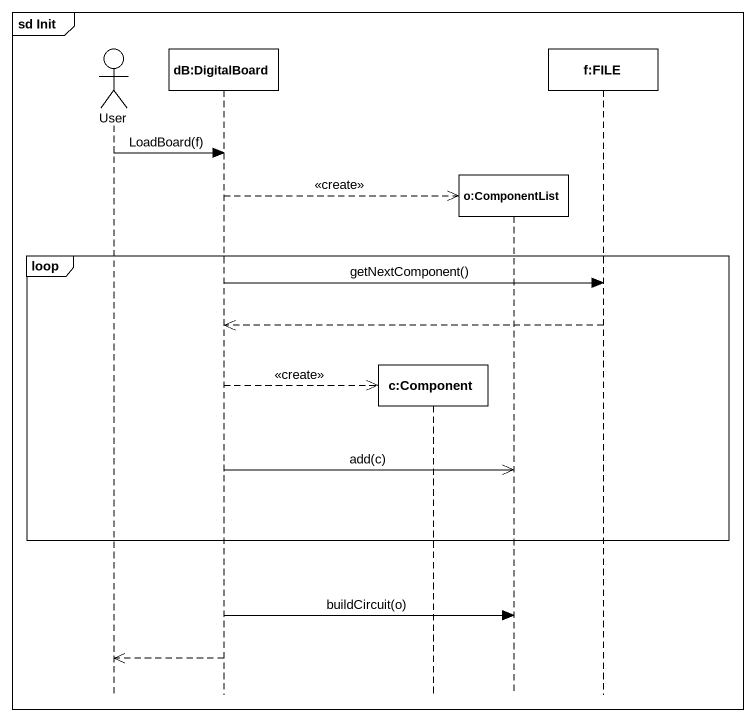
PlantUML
@startuml
mainframe sd Init
hide footbox
actor User
participant "dB:DigitalBoard" as dB_DigitalBoard
participant "c:Component" as c_Component
participant "o:ComponentList" as o_ComponentList
participant "f:FILE" as f_FILE

User -> dB_DigitalBoard : LoadBoard(f)
dB_DigitalBoard -->> o_ComponentList ** : <<create>>
loop
  dB_DigitalBoard -> f_FILE : getNextComponent()
  f_FILE -->> dB_DigitalBoard
  dB_DigitalBoard -->> c_Component ** : <<create>>
  dB_DigitalBoard ->> o_ComponentList : add(c)
end
dB_DigitalBoard -> o_ComponentList : buildCircuit(o)
dB_DigitalBoard -->> User
@enduml
